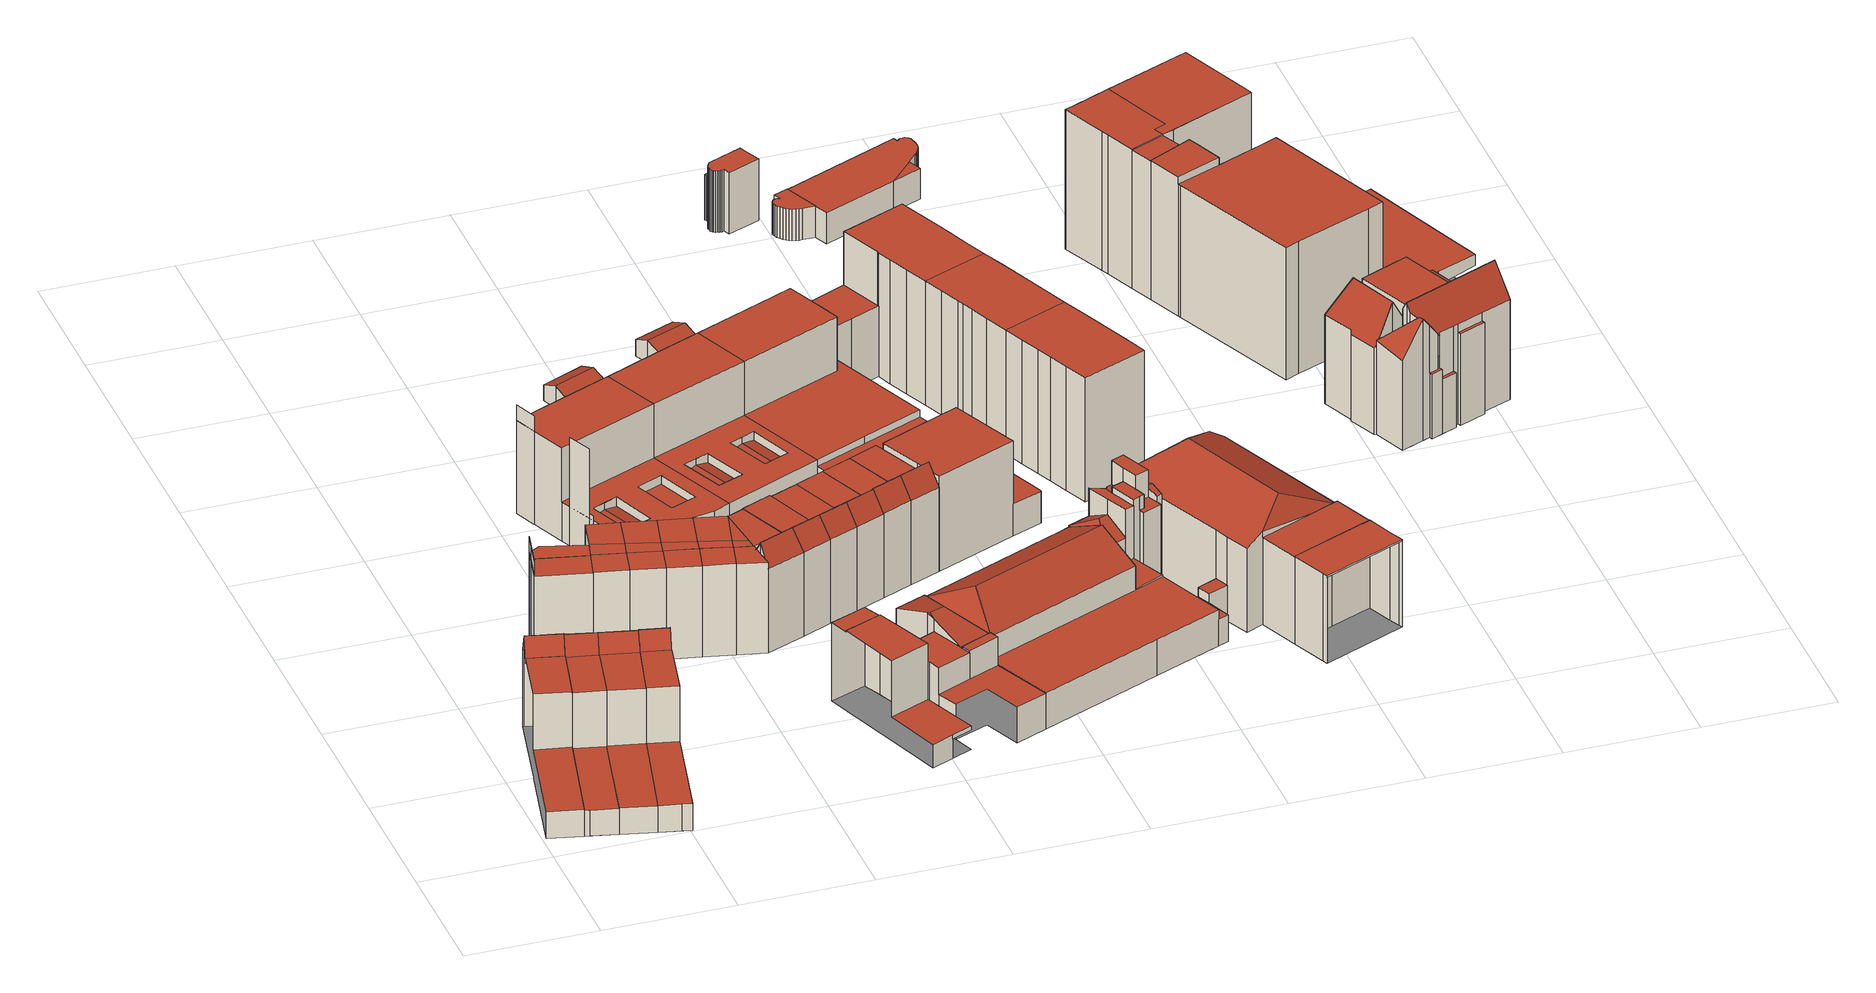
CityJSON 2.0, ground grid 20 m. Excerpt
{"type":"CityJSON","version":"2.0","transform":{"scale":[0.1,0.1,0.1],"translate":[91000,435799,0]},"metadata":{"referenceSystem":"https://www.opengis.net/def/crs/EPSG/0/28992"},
"CityObjects":{
"building1":{"type":"Building","attributes":{"TerrainHeight":0.54,"bron_tex":"UltraCAM-X 10cm juni 2008","voll_tex":"complete","bron_geo":"Lidar 15-30 punten - nov. 2008","status":"1"},"geometry":[{"type":"MultiSurface","lod":"2","boundaries":[[[0,1,2,3,4,5]],[[6,7,8,9,10]],[[7,11,12,8]],[[13,14,15,16]],[[17,18,19,20,21,22]],[[6,10,23,22]],[[10,9,17,23]],[[9,8,24,25]],[[8,12,26,24]],[[13,16,12,11]],[[16,15,27,28]],[[15,14,0,5]],[[5,4,29,30]],[[4,3,19,18]]],"semantics":{"surfaces":[{"type":"RoofSurface"},{"type":"GroundSurface"},{"type":"WallSurface"}],"values":[0,0,0,0,1,2,2,2,2,2,2,2,2,2]}}]},
"building2":{"type":"Building","attributes":{"TerrainHeight":0.7,"bron_tex":"UltraCAM-X 10cm juni 2008","voll_tex":"complete","bron_geo":"Lidar 15-30 punten - nov. 2008","status":"1"},"geometry":[{"type":"MultiSurface","lod":"2","boundaries":[[[30,29,31,32,33]],[[34,35,25,24]],[[24,26,36,34]],[[28,27,37,38]],[[39,40,18,17]],[[25,35,39,17]],[[28,38,36,26]],[[37,27,30,33]],[[32,31,41,40]],[[31,29,18,41]]],"semantics":{"surfaces":[{"type":"RoofSurface"},{"type":"GroundSurface"},{"type":"WallSurface"}],"values":[0,0,0,0,1,2,2,2,2,2]}}]},
"building3":{"type":"Building","attributes":{"TerrainHeight":0.67,"bron_tex":"UltraCAM-X 10cm juni 2008","voll_tex":"complete","bron_geo":"Lidar 15-30 punten - nov. 2008","status":"1"},"geometry":[{"type":"MultiSurface","lod":"2","boundaries":[[[42,43,44,45]],[[46,47,35,34]],[[34,36,48,46]],[[38,37,49,50]],[[51,52,40,39]],[[35,47,51,39]],[[38,50,48,36]],[[49,37,42,45]],[[43,42,33,32]],[[44,43,40,52]]],"semantics":{"surfaces":[{"type":"RoofSurface"},{"type":"GroundSurface"},{"type":"WallSurface"}],"values":[0,0,0,0,1,2,2,2,2,2]}}]},
"building4":{"type":"Building","attributes":{"TerrainHeight":0.63,"bron_tex":"UltraCAM-X 10cm juni 2008","voll_tex":"complete","bron_geo":"Lidar 15-30 punten - nov. 2008","status":"1"},"geometry":[{"type":"MultiSurface","lod":"2","boundaries":[[[45,44,53,54,55]],[[56,57,58,59,60]],[[58,61,62,59]],[[63,64,65,66]],[[67,68,52,51]],[[58,57,47,46]],[[57,56,69,51]],[[56,60,67,69]],[[60,59,70,71]],[[61,58,46,48]],[[59,62,72,70]],[[64,63,50,49]],[[63,66,62,61]],[[66,65,73,74]],[[65,64,45,55]],[[55,54,75,76]],[[54,53,77,68]],[[53,44,52,77]]],"semantics":{"surfaces":[{"type":"RoofSurface"},{"type":"GroundSurface"},{"type":"WallSurface"}],"values":[0,0,0,0,1,2,2,2,2,2,2,2,2,2,2,2,2,2]}}]},
"building5":{"type":"Building","attributes":{"TerrainHeight":0.83,"bron_tex":"UltraCAM-X 10cm juni 2008","voll_tex":"complete","bron_geo":"Lidar 15-30 punten - nov. 2008","status":"1"},"geometry":[{"type":"MultiSurface","lod":"2","boundaries":[[[78,79,80]],[[81,82,83,84,85]],[[86,87,88,89]],[[90,91,92,93,94]],[[78,80,95,93]],[[80,79,92,95]],[[82,81,93,95]],[[81,85,94,93]],[[85,84,90,94]],[[84,83,96,90]],[[87,86,95,92]],[[86,89,83,82]],[[88,87,92,91]]],"semantics":{"surfaces":[{"type":"RoofSurface"},{"type":"GroundSurface"},{"type":"WallSurface"}],"values":[0,0,0,1,2,2,2,2,2,2,2,2,2]}}]},
"building6":{"type":"Building","attributes":{"TerrainHeight":0.67,"bron_tex":"UltraCAM-X 10cm juni 2008","voll_tex":"complete","bron_geo":"Lidar 15-30 punten - nov. 2008","status":"1"},"geometry":[{"type":"MultiSurface","lod":"2","boundaries":[[[89,97,98,99]],[[99,98,100,101]],[[102,103,104,105]],[[90,106,107,108,91]],[[89,99,90,96]],[[99,101,106,90]],[[101,100,107,106]],[[103,102,89,88]],[[102,105,97,89]],[[104,103,91,108]]],"semantics":{"surfaces":[{"type":"RoofSurface"},{"type":"GroundSurface"},{"type":"WallSurface"}],"values":[0,0,0,1,2,2,2,2,2,2]}}]},
"building7":{"type":"Building","attributes":{"TerrainHeight":0.69,"bron_tex":"UltraCAM-X 10cm juni 2008","voll_tex":"complete","bron_geo":"Lidar 15-30 punten - nov. 2008","status":"1"},"geometry":[{"type":"MultiSurface","lod":"2","boundaries":[[[98,97,109,110]],[[100,98,110,111]],[[105,104,112,113]],[[107,114,115,108]],[[100,111,114,107]],[[105,113,109,97]],[[112,104,108,115]]],"semantics":{"surfaces":[{"type":"RoofSurface"},{"type":"GroundSurface"},{"type":"WallSurface"}],"values":[0,0,0,1,2,2,2]}}]},
"building8":{"type":"Building","attributes":{"TerrainHeight":0.71,"bron_tex":"UltraCAM-X 10cm juni 2008","voll_tex":"complete","bron_geo":"Lidar 15-30 punten - nov. 2008","status":"1"},"geometry":[{"type":"MultiSurface","lod":"2","boundaries":[[[110,109,116,117]],[[111,110,117,118]],[[113,112,119,120]],[[114,121,122,115]],[[111,118,121,114]],[[113,120,116,109]],[[119,112,115,122]]],"semantics":{"surfaces":[{"type":"RoofSurface"},{"type":"GroundSurface"},{"type":"WallSurface"}],"values":[0,0,0,1,2,2,2]}}]},
"building9":{"type":"Building","attributes":{"TerrainHeight":0.73,"bron_tex":"UltraCAM-X 10cm juni 2008","voll_tex":"complete","bron_geo":"Lidar 15-30 punten - nov. 2008","status":"1"},"geometry":[{"type":"MultiSurface","lod":"2","boundaries":[[[118,117,123,124]],[[117,116,125,123]],[[120,119,126,127]],[[121,128,129,122]],[[118,124,128,121]],[[124,123,130,131]],[[123,125,132,130]],[[120,127,125,116]],[[127,126,133,125]],[[126,119,122,129]]],"semantics":{"surfaces":[{"type":"RoofSurface"},{"type":"GroundSurface"},{"type":"WallSurface"}],"values":[0,0,0,1,2,2,2,2,2,2]}}]},
"building10":{"type":"Building","attributes":{"TerrainHeight":0.46,"bron_tex":"UltraCAM-X 10cm juni 2008","voll_tex":"complete","bron_geo":"Lidar 15-30 punten - nov. 2008","status":"1"},"geometry":[{"type":"MultiSurface","lod":"2","boundaries":[[[134,135,136,137]],[[138,139,140,141,142]],[[143,144,145,146]],[[147,148,144,143]],[[149,150,151,152,153,154,155,156,157,154,153,158,151,150,159,160,161,162,163,164]],[[165,166,167,168,169,170,171,172,173]],[[174,175,176,172]],[[177,178,179,180]],[[181,182,183,179]],[[138,142,173,172]],[[142,141,165,173]],[[140,139,160,159]],[[139,138,172,184]],[[149,164,168,167]],[[164,163,169,168]],[[163,162,170,169]],[[162,161,185,186]],[[161,160,184,171]],[[157,156,148,147]],[[187,155,145,144]],[[156,187,144,148]],[[155,154,146,145]],[[154,188,143,146]],[[188,157,147,143]],[[153,152,135,134]],[[152,151,136,135]],[[151,158,137,136]],[[158,153,134,137]]],"semantics":{"surfaces":[{"type":"RoofSurface"},{"type":"GroundSurface"},{"type":"WallSurface"}],"values":[0,0,0,0,0,1,2,2,2,2,2,2,2,2,2,2,2,2,2,2,2,2,2,2,2,2,2,2]}}]},
"building11":{"type":"Building","attributes":{"TerrainHeight":0.78,"bron_tex":"UltraCAM-X 10cm juni 2008","voll_tex":"complete","bron_geo":"Lidar 15-30 punten - nov. 2008","status":"1"},"geometry":[{"type":"MultiSurface","lod":"2","boundaries":[[[130,132,189,190]],[[131,130,190]],[[131,189,191,192]],[[125,133,193,194]],[[195,196,197,198]],[[199,195,198,200]],[[128,201,202,203,129]],[[131,192,201,128]],[[191,189,199,200]],[[125,194,189,132]],[[194,204,199]],[[205,193,196]],[[193,133,129,203]],[[197,196,203,202]],[[205,195,206]],[[195,204,206]]],"semantics":{"surfaces":[{"type":"RoofSurface"},{"type":"GroundSurface"},{"type":"WallSurface"}],"values":[0,0,0,0,0,0,1,2,2,2,2,2,2,2,2,2]}}]},
"building12":{"type":"Building","attributes":{"TerrainHeight":1.53,"bron_tex":"UltraCAM-X 10cm juni 2008","voll_tex":"complete","bron_geo":"Lidar 15-30 punten - nov. 2008","status":"1"},"geometry":[{"type":"MultiSurface","lod":"2","boundaries":[[[207,208,209,210]],[[211,212,213,214,215,216,217,218]],[[219,220,221,222,223,224]],[[225,226,227,228,229,230,231,232]],[[219,224,209,208]],[[224,223,232,233]],[[223,222,225,232]],[[222,221,234,225]],[[221,220,211,218]],[[218,217,235,234]],[[217,216,236,235]],[[216,215,226,236]],[[214,213,237,238]],[[213,212,229,228]],[[207,210,231,230]],[[210,209,233,231]]],"semantics":{"surfaces":[{"type":"RoofSurface"},{"type":"GroundSurface"},{"type":"WallSurface"}],"values":[0,0,0,1,2,2,2,2,2,2,2,2,2,2,2,2]}}]},
"building13":{"type":"Building","attributes":{"TerrainHeight":0.74,"bron_tex":"UltraCAM-X 10cm juni 2008","voll_tex":"complete","bron_geo":"Lidar 15-30 punten - nov. 2008","status":"1"},"geometry":[{"type":"MultiSurface","lod":"2","boundaries":[[[239,240,241,242,243]],[[244,198,245,246]],[[198,197,247,245]],[[248,249,250,202,201]],[[239,243,248,201]],[[243,242,251,252]],[[242,241,253,249]],[[241,240,244,246]],[[240,239,192,191]],[[246,245,254]],[[244,200,198]],[[247,197,202,250]]],"semantics":{"surfaces":[{"type":"RoofSurface"},{"type":"GroundSurface"},{"type":"WallSurface"}],"values":[0,0,0,1,2,2,2,2,2,2,2,2]}}]},
"building14":{"type":"Building","attributes":{"TerrainHeight":0.78,"bron_tex":"UltraCAM-X 10cm juni 2008","voll_tex":"complete","bron_geo":"Lidar 15-30 punten - nov. 2008","status":"1"},"geometry":[{"type":"MultiSurface","lod":"2","boundaries":[[[252,251,255,256,257]],[[254,245,258,259]],[[245,247,260,258]],[[261,262,250,249,248]],[[260,247,250,262]],[[252,257,261,248]],[[257,256,263,261]],[[256,255,254,259]],[[255,251,249,253]]],"semantics":{"surfaces":[{"type":"RoofSurface"},{"type":"GroundSurface"},{"type":"WallSurface"}],"values":[0,0,0,1,2,2,2,2,2]}}]},
"building15":{"type":"Building","attributes":{"TerrainHeight":0.23,"bron_tex":"UltraCAM-X 10cm juni 2008","voll_tex":"complete","bron_geo":"Lidar 15-30 punten - nov. 2008","status":"1"},"geometry":[{"type":"MultiSurface","lod":"2","boundaries":[[[264,265,266,267]],[[265,268,269,266]],[[270,271,272,273]],[[264,267,272,271]],[[267,266,274,272]],[[265,264,271,275]],[[266,269,273,274]],[[269,268,270,273]],[[268,265,275,270]]],"semantics":{"surfaces":[{"type":"RoofSurface"},{"type":"GroundSurface"},{"type":"WallSurface"}],"values":[0,0,1,2,2,2,2,2,2]}}]},
"building16":{"type":"Building","attributes":{"TerrainHeight":0.76,"bron_tex":"UltraCAM-X 10cm juni 2008","voll_tex":"complete","bron_geo":"Lidar 15-30 punten - nov. 2008","status":"1"},"geometry":[{"type":"MultiSurface","lod":"2","boundaries":[[[257,256,276,277,278]],[[258,260,279,280]],[[259,258,280,281]],[[282,283,284,262,261]],[[257,278,282,261]],[[278,277,283,282]],[[277,276,285,283]],[[276,256,259,281]],[[256,257,261,263]],[[279,260,262,284]]],"semantics":{"surfaces":[{"type":"RoofSurface"},{"type":"GroundSurface"},{"type":"WallSurface"}],"values":[0,0,0,1,2,2,2,2,2,2]}}]},
"building17":{"type":"Building","attributes":{"TerrainHeight":0.46,"bron_tex":"UltraCAM-X 10cm juni 2008","voll_tex":"complete","bron_geo":"Lidar 15-30 punten - nov. 2008","status":"1"},"geometry":[{"type":"MultiSurface","lod":"2","boundaries":[[[141,140,286,287,288]],[[289,290,291,292,293,294,295,296,297,298,295,294,291,290,159,150,149]],[[299,300,301,302]],[[302,301,303,304]],[[305,306,307,308]],[[308,307,309,310]],[[311,312,167,166,165,313]],[[141,288,313,165]],[[288,287,311,313]],[[286,140,159,290]],[[289,149,167,312]],[[297,296,306,305]],[[296,314,307,306]],[[314,295,309,307]],[[295,298,310,309]],[[315,297,305,308]],[[298,315,308,310]],[[294,293,300,299]],[[316,292,303,301]],[[293,316,301,300]],[[292,291,304,303]],[[291,317,302,304]],[[317,294,299,302]]],"semantics":{"surfaces":[{"type":"RoofSurface"},{"type":"GroundSurface"},{"type":"WallSurface"}],"values":[0,0,0,0,0,0,1,2,2,2,2,2,2,2,2,2,2,2,2,2,2,2,2]}}]},
"building18":{"type":"Building","attributes":{"TerrainHeight":0.69,"bron_tex":"UltraCAM-X 10cm juni 2008","voll_tex":"complete","bron_geo":"Lidar 15-30 punten - nov. 2008","status":"1"},"geometry":[{"type":"MultiSurface","lod":"2","boundaries":[[[278,276,318,319]],[[320,321,322,323]],[[320,323,324,325]],[[326,327,284,283,282]],[[322,328,323]],[[322,321,284,327]],[[321,320,280,279]],[[320,325,281,280]],[[278,319,326,282]],[[319,318,329,326]],[[318,276,325,324]],[[276,278,282,285]]],"semantics":{"surfaces":[{"type":"RoofSurface"},{"type":"GroundSurface"},{"type":"WallSurface"}],"values":[0,0,0,1,2,2,2,2,2,2,2,2]}}]},
"building19":{"type":"Building","attributes":{"TerrainHeight":0.71,"bron_tex":"UltraCAM-X 10cm juni 2008","voll_tex":"complete","bron_geo":"Lidar 15-30 punten - nov. 2008","status":"1"},"geometry":[{"type":"MultiSurface","lod":"2","boundaries":[[[319,318,330,331,332,333,334]],[[323,328,335,336]],[[324,323,336,337]],[[338,339,340,341,327,326]],[[319,334,338,326]],[[334,333,342,343]],[[333,332,344,339]],[[332,331,340,344]],[[331,330,345,340]],[[330,318,324,337]],[[318,319,326,329]],[[336,335,341,346]],[[335,328,327,341]],[[337,336,346,345]]],"semantics":{"surfaces":[{"type":"RoofSurface"},{"type":"GroundSurface"},{"type":"WallSurface"}],"values":[0,0,0,1,2,2,2,2,2,2,2,2,2,2]}}]},
"building20":{"type":"Building","attributes":{"TerrainHeight":0.16,"bron_tex":"UltraCAM-X 10cm juni 2008","voll_tex":"complete","bron_geo":"Lidar 15-30 punten - nov. 2008","status":"1"},"geometry":[{"type":"MultiSurface","lod":"2","boundaries":[[[347,348,349,350]],[[351,347,350,352]],[[353,354,355,356]],[[350,349,356,357]],[[349,348,353,356]],[[348,347,358,353]],[[351,352,355,354]],[[352,350,357,355]],[[347,351,354,358]]],"semantics":{"surfaces":[{"type":"RoofSurface"},{"type":"GroundSurface"},{"type":"WallSurface"}],"values":[0,0,1,2,2,2,2,2,2]}}]},
"building21":{"type":"Building","attributes":{"TerrainHeight":0.47,"bron_tex":"UltraCAM-X 10cm juni 2008","voll_tex":"complete","bron_geo":"Lidar 15-30 punten - nov. 2008","status":"1"},"geometry":[{"type":"MultiSurface","lod":"2","boundaries":[[[287,286,359,360,361,362]],[[363,364,365,366,290,289,367]],[[368,369,370,312,311,371,372,373]],[[287,362,371,311]],[[362,361,372,371]],[[361,360,374,375]],[[360,359,366,365]],[[359,286,290,366]],[[364,363,369,368]],[[363,367,376,377]],[[367,289,378,376]]],"semantics":{"surfaces":[{"type":"RoofSurface"},{"type":"GroundSurface"},{"type":"WallSurface"}],"values":[0,0,1,2,2,2,2,2,2,2,2]}}]},
"building22":{"type":"Building","attributes":{"TerrainHeight":0.53,"bron_tex":"UltraCAM-X 10cm juni 2008","voll_tex":"complete","bron_geo":"Lidar 15-30 punten - nov. 2008","status":"1"},"geometry":[{"type":"MultiSurface","lod":"2","boundaries":[[[379,380,381,382,383,384]],[[385,386,387,388,389]],[[378,343,342,390,391,392,377,376]],[[370,369,393,394,395,341,340,339,338,312]],[[389,388,393,396]],[[388,387,394,393]],[[387,386,395,394]],[[377,392,396,369]],[[392,391,385,389]],[[390,342,339,344]],[[343,378,312,338]],[[379,384,391,390]],[[384,383,386,385]],[[383,382,341,395]],[[382,381,345,341]],[[381,380,340,345]],[[380,379,344,340]]],"semantics":{"surfaces":[{"type":"RoofSurface"},{"type":"GroundSurface"},{"type":"WallSurface"}],"values":[0,0,0,1,2,2,2,2,2,2,2,2,2,2,2,2,2]}}]},
"building23":{"type":"Building","attributes":{"TerrainHeight":1.67,"bron_tex":"UltraCAM-X 10cm juni 2008","voll_tex":"complete","bron_geo":"Lidar 15-30 punten - nov. 2008","status":"1"},"geometry":[{"type":"MultiSurface","lod":"2","boundaries":[[[397,398,399,400,401]],[[402,403,404,405]],[[406,407,408,409,410]],[[411,412,413,414,415,416,417,418]],[[419,420,421,422,423,424,425]],[[426,427,428,429,430,431]],[[432,433,434,435]],[[436,437,438]],[[437,439,440,441,438]],[[442,440,439]],[[443,444,445,446,447,448,442,439,437,436]],[[449,450,451,452,453,454,455]],[[456,457,458,459,460,461]],[[462,463,464,465,466]],[[467,468,469,470,471]],[[472,467,471,473]],[[474,475,476,477,478]],[[479,480,481,482,483,484]],[[485,486,487,488,489]],[[490,491,492]],[[489,488,493]],[[487,494,495,493,488]],[[491,496,497,498,492]],[[486,494,487]],[[499,500,501,502]],[[503,504,505,506]],[[507,508,502,501]],[[490,492,498,509,510]],[[500,507,501]],[[511,512,513,514,515,516,517,518,519,520,513,512,521,522,523,524,525,526,527,528,529,226,225,530,531,532,533,534,535,536,537,538]],[[471,470,445,539]],[[470,469,514,513]],[[469,468,453,452]],[[472,473,434,433]],[[473,471,539,444]],[[474,478,534,533]],[[478,477,463,462]],[[476,475,401,400]],[[540,474,499,502]],[[475,540,502,508]],[[452,451,515,514]],[[451,450,516,515]],[[450,449,517,516]],[[479,484,530,225]],[[483,482,419,425]],[[482,481,235,236]],[[481,480,234,235]],[[480,479,225,234]],[[457,456,536,541]],[[456,461,433,432]],[[461,542,467,472]],[[542,460,468,467]],[[460,459,454,453]],[[459,458,431,430]],[[458,457,465,464]],[[432,435,537,536]],[[462,466,535,534]],[[466,465,541,535]],[[485,489,543,532]],[[486,485,532,531]],[[489,493,491,490]],[[544,494,484]],[[498,497,507,545]],[[497,496,398,397]],[[496,491,411,418]],[[494,486,531,530]],[[500,499,533,546]],[[503,506,493,495]],[[506,505,412,411]],[[505,504,425,424]],[[504,503,495,483]],[[508,507,397,401]],[[490,510,547,543]],[[510,509,546,547]],[[548,498,545]],[[548,500,509]],[[436,438,511,538]],[[438,441,512,511]],[[441,440,521,512]],[[549,442,550]],[[443,436,538,537]],[[442,448,523,522]],[[448,447,524,523]],[[447,446,402,405]],[[446,445,513,520]],[[444,443,435,434]],[[400,399,551,518]],[[399,398,418,417]],[[403,402,520,552]],[[405,404,525,524]],[[404,403,406,410]],[[407,406,552,519]],[[410,409,526,525]],[[409,408,553,526]],[[417,416,519,551]],[[416,415,408,407]],[[415,414,527,553]],[[414,413,554,527]],[[413,412,424,423]],[[423,422,528,554]],[[420,419,236,226]],[[426,431,464,463]],[[430,429,455,454]],[[429,428,449,455]],[[428,427,518,517]],[[427,426,477,476]]],"semantics":{"surfaces":[{"type":"RoofSurface"},{"type":"GroundSurface"},{"type":"WallSurface"}],"values":[0,0,0,0,0,0,0,0,0,0,0,0,0,0,0,0,0,0,0,0,0,0,0,0,0,0,0,0,0,1,2,2,2,2,2,2,2,2,2,2,2,2,2,2,2,2,2,2,2,2,2,2,2,2,2,2,2,2,2,2,2,2,2,2,2,2,2,2,2,2,2,2,2,2,2,2,2,2,2,2,2,2,2,2,2,2,2,2,2,2,2,2,2,2,2,2,2,2,2,2,2,2,2,2,2,2]}}]},
"building24":{"type":"Building","attributes":{"TerrainHeight":0.46,"bron_tex":"UltraCAM-X 10cm juni 2008","voll_tex":"complete","bron_geo":"Lidar 15-30 punten - nov. 2008","status":"1"},"geometry":[{"type":"MultiSurface","lod":"2","boundaries":[[[375,374,555,556,557,558,559,560]],[[561,562,563,564,565,368,373,372]],[[375,560,561,372]],[[560,559,562,561]],[[557,556,565,564]],[[556,555,368,565]],[[555,374,365,364]]],"semantics":{"surfaces":[{"type":"RoofSurface"},{"type":"GroundSurface"},{"type":"WallSurface"}],"values":[0,1,2,2,2,2,2]}}]},
"building25":{"type":"Building","attributes":{"TerrainHeight":0.5,"bron_tex":"UltraCAM-X 10cm juni 2008","voll_tex":"complete","bron_geo":"Lidar 15-30 punten - nov. 2008","status":"1"},"geometry":[{"type":"MultiSurface","lod":"2","boundaries":[[[566,567,568,569,570,571,572,573,574,575,576]],[[562,577,578,579,580,581,582,583,584,564,563]],[[566,576,577,562]],[[576,575,578,577]],[[575,574,579,578]],[[574,573,580,579]],[[573,572,581,580]],[[571,570,583,582]],[[570,569,584,583]],[[569,568,564,584]],[[568,567,558,557]],[[567,566,559,558]]],"semantics":{"surfaces":[{"type":"RoofSurface"},{"type":"GroundSurface"},{"type":"WallSurface"}],"values":[0,1,2,2,2,2,2,2,2,2,2,2]}}]},
"building26":{"type":"Building","attributes":{"TerrainHeight":-0.56,"bron_tex":"UltraCAM-X 10cm juni 2008","voll_tex":"complete","bron_geo":"Lidar 15-30 punten - nov. 2008","status":"1"},"geometry":[{"type":"MultiSurface","lod":"2","boundaries":[[[585,586,587,588,589,590,591,592,593,594,595,596,597,598,599,600,601,602,603,604,605,606,607,608,609]],[[610,611,612,613,614,615]],[[616,617,618,619,620,621,622,623,624,625,626,627,628,629,630,631,632,633,634,635,636,637,638,639,640,641,642,643,644]],[[585,609,637,636]],[[609,608,638,637]],[[608,607,639,638]],[[607,606,640,639]],[[606,605,641,640]],[[605,604,642,641]],[[604,603,643,642]],[[603,602,614,613]],[[602,601,620,619]],[[601,600,621,620]],[[600,599,622,621]],[[599,598,623,622]],[[598,597,624,623]],[[597,596,625,624]],[[596,595,626,625]],[[595,594,627,626]],[[594,593,628,627]],[[593,592,629,628]],[[592,591,630,629]],[[591,590,631,630]],[[590,589,632,631]],[[589,588,633,632]],[[588,587,634,633]],[[587,586,635,634]],[[586,585,636,635]],[[610,615,618,617]],[[615,614,619,618]],[[613,612,644,643]],[[612,611,616,644]],[[611,610,617,616]]],"semantics":{"surfaces":[{"type":"RoofSurface"},{"type":"GroundSurface"},{"type":"WallSurface"}],"values":[0,0,1,2,2,2,2,2,2,2,2,2,2,2,2,2,2,2,2,2,2,2,2,2,2,2,2,2,2,2,2,2,2]}}]},
"building27":{"type":"Building","attributes":{"TerrainHeight":0.44,"bron_tex":"UltraCAM-X 10cm juni 2008","voll_tex":"complete","bron_geo":"Lidar 15-30 punten - nov. 2008","status":"1"},"geometry":[{"type":"MultiSurface","lod":"2","boundaries":[[[572,571,645,646,647,648,649,650,651,652,653]],[[582,581,654,655,656,657,658,659,660,661,662]],[[572,653,654,581]],[[653,652,655,654]],[[652,651,656,655]],[[650,649,658,657]],[[649,648,659,658]],[[648,647,660,659]],[[647,646,661,660]],[[646,645,662,661]],[[645,571,582,662]]],"semantics":{"surfaces":[{"type":"RoofSurface"},{"type":"GroundSurface"},{"type":"WallSurface"}],"values":[0,1,2,2,2,2,2,2,2,2,2]}}]},
"building28":{"type":"Building","attributes":{"TerrainHeight":0.51,"bron_tex":"UltraCAM-X 10cm juni 2008","voll_tex":"complete","bron_geo":"Lidar 15-30 punten - nov. 2008","status":"1"},"geometry":[{"type":"MultiSurface","lod":"2","boundaries":[[[651,650,663,664,665,666,667,668,669,670,671]],[[657,656,672,673,674,675,676,677,678,679,680]],[[651,671,672,656]],[[671,670,673,672]],[[670,669,674,673]],[[669,668,675,674]],[[668,667,676,675]],[[667,666,677,676]],[[666,665,678,677]],[[665,664,679,678]],[[664,663,680,679]],[[663,650,657,680]]],"semantics":{"surfaces":[{"type":"RoofSurface"},{"type":"GroundSurface"},{"type":"WallSurface"}],"values":[0,1,2,2,2,2,2,2,2,2,2,2]}}]},
"building29":{"type":"Building","attributes":{"TerrainHeight":2.17,"bron_tex":"UltraCAM-X 10cm juni 2008","voll_tex":"complete","bron_geo":"Lidar 15-30 punten - nov. 2008","status":"1"},"geometry":[{"type":"MultiSurface","lod":"2","boundaries":[[[550,681,682,683]],[[522,521,684,685]],[[686,682,684,687]],[[549,683,440]],[[683,682,684,521]],[[681,550,522,685]]],"semantics":{"surfaces":[{"type":"RoofSurface"},{"type":"GroundSurface"},{"type":"WallSurface"}],"values":[0,1,2,2,2,2]}}]},
"building30":{"type":"Building","attributes":{"TerrainHeight":2.11,"bron_tex":"UltraCAM-X 10cm juni 2008","voll_tex":"complete","bron_geo":"Lidar 15-30 punten - nov. 2008","status":"1"},"geometry":[{"type":"MultiSurface","lod":"2","boundaries":[[[688,689,690,691,692,693,694,695]],[[684,696,697,698,685]],[[688,695,687,685]],[[695,694,682,686]],[[694,693,696,684]],[[693,692,699,696]],[[692,691,697,699]],[[691,690,700,701]],[[690,689,702,698]],[[689,688,685,702]]],"semantics":{"surfaces":[{"type":"RoofSurface"},{"type":"GroundSurface"},{"type":"WallSurface"}],"values":[0,1,2,2,2,2,2,2,2,2]}}]},
"building31":{"type":"Building","attributes":{"TerrainHeight":0.18,"bron_tex":"UltraCAM-X 10cm juni 2008","voll_tex":"complete","bron_geo":"Lidar 15-30 punten - nov. 2008","status":"1"},"geometry":[{"type":"MultiSurface","lod":"2","boundaries":[[[703,704,705,706,707,708,709,710,711,712,713,714,715,716,717,718,719,720,721,722,723,724,725,726,727,728,729,730,731,732,733,734,735,736]],[[707,737,708]],[[738,739,740,741,742,743,744,745,746,747,748,749,750,751,752,753,754,755,756,757,758,759,760,761,762,763,764,765,766,767,768]],[[769,770,771,772,773,774,775,776,777,778,779,780,781,782,783,784,785,786,787,788,789,790,791,792,793,794,795,796,797,798,799,800,801,802,803,804,805,806,807,808,809,810,811,812,813,814,815,816,817,818,819,820,821,822,823,824,825,826,827,828,829,830]],[[704,703,770,831]],[[703,736,771,770]],[[736,735,772,771]],[[735,734,773,772]],[[734,733,774,773]],[[733,732,775,774]],[[732,731,776,775]],[[731,730,777,776]],[[730,729,778,777]],[[729,728,779,778]],[[728,727,780,779]],[[727,726,781,780]],[[726,725,782,781]],[[725,724,783,782]],[[724,723,784,783]],[[723,722,785,784]],[[722,721,786,785]],[[721,720,787,786]],[[720,719,788,787]],[[719,718,789,788]],[[718,717,790,789]],[[717,716,791,790]],[[716,715,792,791]],[[715,714,793,792]],[[714,713,794,793]],[[713,712,795,794]],[[712,711,796,795]],[[711,710,797,796]],[[710,709,798,797]],[[709,708,799,798]],[[707,706,801,832]],[[706,705,802,801]],[[708,737,800,799]],[[737,707,832,800]],[[738,768,817,816]],[[768,767,818,817]],[[767,766,819,818]],[[766,765,820,819]],[[765,764,821,820]],[[764,763,822,821]],[[763,762,823,822]],[[762,761,824,823]],[[761,760,825,824]],[[760,759,826,825]],[[759,758,827,826]],[[758,757,828,827]],[[757,756,829,828]],[[756,755,830,829]],[[755,754,769,830]],[[754,753,831,769]],[[753,752,705,704]],[[752,751,803,802]],[[751,750,804,803]],[[750,749,805,804]],[[749,748,806,805]],[[748,747,807,806]],[[747,746,808,807]],[[746,745,809,808]],[[745,744,810,809]],[[744,743,811,810]],[[743,742,812,811]],[[742,741,813,812]],[[741,740,814,813]],[[740,739,815,814]],[[739,738,816,815]]],"semantics":{"surfaces":[{"type":"RoofSurface"},{"type":"GroundSurface"},{"type":"WallSurface"}],"values":[0,0,0,1,2,2,2,2,2,2,2,2,2,2,2,2,2,2,2,2,2,2,2,2,2,2,2,2,2,2,2,2,2,2,2,2,2,2,2,2,2,2,2,2,2,2,2,2,2,2,2,2,2,2,2,2,2,2,2,2,2,2,2,2,2,2,2,2,2]}}]},
"building32":{"type":"Building","attributes":{"TerrainHeight":0.51,"bron_tex":"UltraCAM-X 10cm juni 2008","voll_tex":"complete","bron_geo":"Lidar 15-30 punten - nov. 2008","status":"1"},"geometry":[{"type":"MultiSurface","lod":"2","boundaries":[[[833,834,835,836]],[[837,838,839,840,841,842,843,844,845,846,847]],[[848,849,850,851,852]],[[853,854,855,856,857,858,859,860,861,862,863,864,865]],[[836,835,854,866]],[[834,833,867,868]],[[837,847,861,860]],[[847,846,862,861]],[[846,845,863,862]],[[841,840,833,836]],[[840,839,858,867]],[[839,838,859,858]],[[838,837,860,859]],[[848,852,835,834]],[[852,851,869,870]],[[851,871,872,873]],[[871,850,874,872]],[[850,849,875,876]],[[849,848,868,857]]],"semantics":{"surfaces":[{"type":"RoofSurface"},{"type":"GroundSurface"},{"type":"WallSurface"}],"values":[0,0,0,1,2,2,2,2,2,2,2,2,2,2,2,2,2,2,2]}}]},
"building33":{"type":"Building","attributes":{"TerrainHeight":0.54,"bron_tex":"UltraCAM-X 10cm juni 2008","voll_tex":"complete","bron_geo":"Lidar 15-30 punten - nov. 2008","status":"1"},"geometry":[{"type":"MultiSurface","lod":"2","boundaries":[[[845,844,843,842,841,877,878,879,880]],[[881,873,872,882,883]],[[884,870,869,881]],[[872,874,885,886,882]],[[887,888,889,856,855,854,853,865,864,863,890,891]],[[873,892,869]],[[870,884,866,854]],[[886,885,889,888]],[[845,880,890,863]],[[880,879,891,890]],[[877,893,881,883]],[[893,841,884,881]]],"semantics":{"surfaces":[{"type":"RoofSurface"},{"type":"GroundSurface"},{"type":"WallSurface"}],"values":[0,0,0,0,1,2,2,2,2,2,2,2]}}]},
"building34":{"type":"Building","attributes":{"TerrainHeight":2.74,"bron_tex":"UltraCAM-X 10cm juni 2008","voll_tex":"complete","bron_geo":"Lidar 15-30 punten - nov. 2008","status":"1"},"geometry":[{"type":"MultiSurface","lod":"2","boundaries":[[[894,895,896,897,898,899,900,901]],[[902,903,904,905,906]],[[907,908,903,902]],[[909,910,911,912]],[[895,913,914,915,916,917,918,919,896]],[[920,921,922,923]],[[924,925,926,927]],[[928,929,930]],[[907,902,906]],[[929,931,932,930]],[[928,933,934,935,936,931,929]],[[937,938,939,940]],[[941,942,943,944,945]],[[946,947,948,949,950,951,952,953,954,955,956,957,958,959,960,961]],[[962,901,963,964]],[[894,962,965,966]],[[901,900,932,963]],[[899,898,937,940]],[[898,897,967,968]],[[897,896,969,967]],[[895,894,966,970]],[[914,904,920,971]],[[904,903,972,961]],[[903,908,946,972]],[[908,907,947,946]],[[912,911,955,954]],[[911,910,956,955]],[[910,909,957,956]],[[896,919,953,969]],[[919,918,954,953]],[[918,917,909,912]],[[917,916,958,957]],[[916,915,924,927]],[[915,914,905]],[[973,913,974]],[[913,895,970,974]],[[923,922,925,924]],[[922,921,960,975]],[[921,920,961,960]],[[927,926,959,958]],[[926,925,975,959]],[[928,930,976,951]],[[907,977,936]],[[964,931,978,965]],[[931,977,978]],[[936,935,948,947]],[[935,934,949,948]],[[934,933,950,949]],[[933,928,951,950]],[[939,938,952,979]],[[938,937,968,952]],[[941,945,980,976]],[[945,944,979,980]],[[944,943,940,939]],[[943,942,900,899]],[[942,941,930,932]]],"semantics":{"surfaces":[{"type":"RoofSurface"},{"type":"GroundSurface"},{"type":"WallSurface"}],"values":[0,0,0,0,0,0,0,0,0,0,0,0,0,1,2,2,2,2,2,2,2,2,2,2,2,2,2,2,2,2,2,2,2,2,2,2,2,2,2,2,2,2,2,2,2,2,2,2,2,2,2,2,2,2,2,2]}}]},
"building35":{"type":"Building","attributes":{"TerrainHeight":2.88,"bron_tex":"UltraCAM-X 10cm juni 2008","voll_tex":"complete","bron_geo":"Lidar 15-30 punten - nov. 2008","status":"1"},"geometry":[{"type":"MultiSurface","lod":"2","boundaries":[[[875,981,982,983,984,985,986,987,876]],[[988,989,990,991,992,993,994,995]],[[889,888,996,997,998,999,1000,1001,1002,1003,1004,857,856]],[[876,987,885,874]],[[987,986,1005,889]],[[986,985,989,988]],[[985,984,1001,1006]],[[984,983,1002,1001]],[[983,982,1003,1002]],[[982,981,1004,1003]],[[981,875,857,1004]],[[988,995,888,1005]],[[994,993,1007,1008]],[[993,992,1009,1010]],[[992,991,1011,1012]],[[991,990,1013,1014]],[[990,989,1006,1000]]],"semantics":{"surfaces":[{"type":"RoofSurface"},{"type":"GroundSurface"},{"type":"WallSurface"}],"values":[0,0,1,2,2,2,2,2,2,2,2,2,2,2,2,2,2]}}]}
},
"vertices":[
[41,204,43],[41,202,43],[40,199,43],[6,48,43],[57,36,44],[93,192,44],[69,330,125],[65,312,159],[118,300,159],[122,317,125],[70,329,125],[61,294,126],[114,282,126],[61,294,134],[41,204,134],[93,192,134],[114,282,134],[122,317,0],[57,36,0],[6,48,0],[40,199,0],[41,202,0],[69,330,0],[70,329,0],[118,300,158],[122,317,124],[114,282,125],[93,192,132],[114,282,132],[57,36,42],[93,192,42],
[65,34,42],[104,25,42],[140,181,42],[164,289,158],[168,307,124],[160,271,124],[140,181,133],[160,271,133],[168,307,0],[104,25,0],[65,34,0],
[140,181,43],[104,25,43],[156,13,43],[193,169,43],[219,276,158],[223,294,124],[215,259,124],[193,169,133],[215,259,133],[223,294,0],[156,13,0],
[189,5,44],[203,2,44],[238,158,44],[235,292,125],[223,294,125],[219,276,159],[262,267,159],[266,285,125],[215,259,125],[258,249,124],[215,259,134],[193,169,134],[238,158,134],[258,249,134],[266,285,0],[203,2,0],[235,292,0],[262,267,156],[266,285,122],[258,249,122],[238,158,132],[258,249,132],[203,2,41],[238,158,41],[189,5,0],
[147,530,173],[133,468,173],[143,511,173],[147,530,147],[143,511,147],[224,493,147],[231,521,147],[165,540,147],[143,511,148],[133,468,148],[213,450,148],[224,493,148],[231,521,0],[213,450,0],[133,468,0],[147,530,0],[165,540,0],[143,511,0],[224,493,0],
[272,482,148],[278,507,148],[231,521,148],[290,560,148],[242,570,148],[224,493,149],[213,450,149],[262,439,149],[272,482,149],[242,570,0],[290,560,0],[262,439,0],
[321,471,148],[326,494,148],[339,549,148],[311,428,149],[321,471,149],[339,549,0],[311,428,0],
[370,460,148],[374,480,148],[388,539,148],[360,417,149],[370,460,149],[388,539,0],[360,417,0],
[420,467,148],[435,528,148],[416,449,148],[406,407,149],[416,449,149],[435,528,0],[406,407,0],[420,467,147],[435,528,147],[416,449,147],[406,407,148],
[385,763,50],[412,697,50],[452,713,50],[425,780,50],[238,848,152],[274,761,152],[430,826,152],[393,913,152],[315,880,152],[329,740,53],[356,673,53],[376,681,49],[349,748,49],[309,731,49],[336,665,49],[490,682,64],[458,759,64],[452,713,64],[412,697,64],[385,763,64],[349,748,64],[376,681,64],[336,665,64],[309,731,64],[425,780,64],[430,826,64],[274,761,64],[303,692,64],[323,643,64],[409,660,64],[465,671,64],[393,913,0],[458,759,0],[490,682,0],[465,671,0],[409,660,0],[323,643,0],[303,692,0],[238,848,0],[315,880,0],[238,848,177],[252,813,177],[252,813,0],[280,745,177],[296,709,177],[296,709,0],[280,745,0],[296,709,72],[299,701,72],[299,701,0],[274,761,0],[303,692,38],[323,643,38],[356,673,64],[329,740,64],
[444,443,147],[442,460,147],[492,463,147],[461,539,147],[449,397,148],[444,443,148],[446,420,167],[449,397,137],[509,422,137],[500,443,167],[444,443,136],[492,463,136],[461,539,0],[509,422,0],[449,397,0],[445,434,148],[448,406,148],[446,420,148],
[492,253,128],[503,224,128],[560,247,128],[547,275,128],[537,130,39],[568,45,38],[601,60,38],[633,73,38],[621,104,38],[607,135,39],[600,153,39],[598,156,39],[503,224,130],[537,130,130],[598,156,130],[579,202,130],[573,216,130],[560,247,130],[579,202,0],[621,104,0],[633,73,0],[601,60,0],[568,45,0],[492,253,0],[547,275,0],[573,216,0],[560,247,0],[598,156,0],[600,153,0],[607,135,0],[601,60,32],[633,73,32],
[461,539,148],[492,463,148],[537,482,148],[511,549,148],[507,559,148],[492,463,137],[545,461,167],[537,482,137],[554,441,137],[507,559,0],[511,549,0],[554,441,0],[511,549,145],[507,559,145],[537,482,0],[537,482,136],
[537,482,145],[583,501,145],[552,578,145],[591,480,167],[583,501,136],[599,460,137],[552,578,0],[599,460,0],[583,501,0],
[367,1109,26],[377,1086,36],[441,1113,36],[432,1137,26],[386,1063,26],[451,1090,26],[386,1063,0],[367,1109,0],[432,1137,0],[451,1090,0],[441,1113,0],[377,1086,0],
[628,520,145],[601,587,145],[597,598,145],[645,479,137],[637,499,167],[628,520,136],[597,598,0],[601,587,0],[645,479,0],[628,520,0],
[583,889,152],[546,978,152],[470,946,152],[641,748,64],[583,889,64],[582,845,64],[609,778,64],[570,762,64],[542,828,64],[532,746,64],[492,730,64],[464,796,64],[504,813,64],[542,828,50],[570,762,50],[589,770,54],[562,836,54],[609,778,50],[582,845,50],[464,796,49],[492,730,49],[512,738,54],[484,805,54],[532,746,49],[504,813,49],[546,978,0],[641,748,0],[470,946,0],[512,738,64],[484,805,64],[589,770,64],[562,836,64],
[675,539,145],[643,617,145],[637,499,168],[645,479,138],[691,498,138],[683,519,168],[675,539,137],[628,520,137],[643,617,0],[691,498,0],[691,498,137],[675,539,0],
[722,559,145],[694,623,145],[694,624,145],[693,627,145],[688,637,145],[739,518,137],[731,539,168],[722,559,137],[688,637,0],[693,627,0],[694,623,0],[739,518,0],[693,627,53],[688,637,53],[694,624,0],[722,559,0],[731,539,0],
[534,1153,37],[544,1129,27],[607,1156,27],[597,1179,37],[524,1176,27],[587,1202,27],[544,1129,0],[524,1176,0],[587,1202,0],[607,1156,0],[597,1179,0],[534,1153,0],
[741,955,152],[731,979,152],[704,1045,152],[626,1012,152],[816,823,64],[748,986,64],[731,979,64],[741,955,64],[722,783,64],[748,986,0],[816,823,0],[722,783,0],[626,1012,0],[704,1045,0],[731,979,0],[731,979,115],[704,1045,115],[722,783,53],[816,823,53],[641,748,53],
[694,624,155],[694,623,155],[722,559,155],[739,518,155],[865,571,155],[819,678,155],[819,678,52],[865,571,52],[912,590,52],[912,592,52],[868,699,52],[694,624,53],[819,678,53],[868,699,53],[912,592,0],[912,590,0],[865,571,0],[868,699,0],
[925,353,61],[949,298,61],[996,319,61],[972,373,61],[959,368,61],[1064,291,58],[1033,278,58],[1042,257,58],[1073,270,58],[1033,278,43],[1016,271,43],[1041,213,43],[1057,220,43],[1042,257,43],[702,193,59],[708,179,59],[747,89,59],[936,169,59],[1041,213,59],[1016,271,59],[996,319,59],[949,298,59],[607,135,58],[621,104,58],[674,126,58],[698,69,58],[747,89,58],[708,179,58],[660,158,58],[955,415,156],[972,373,156],[983,378,156],[990,381,156],[984,398,156],[974,422,156],[985,454,121],[995,430,121],[1006,434,121],[1001,446,121],[1008,471,146],[1083,464,179],[1133,522,145],[1155,291,179],[1243,300,137],[1152,514,137],[1116,245,152],[1001,446,138],[1006,434,138],[1020,394,137],[1064,291,137],[1073,270,137],[1089,233,137],[983,378,134],[986,370,134],[1015,382,134],[1012,390,134],[1005,406,134],[984,398,134],[990,381,134],[985,454,178],[965,446,178],[974,422,178],[984,398,178],[1005,406,178],[995,430,178],[950,428,139],[955,415,139],[974,422,139],[965,446,139],[957,442,139],[1003,410,150],[1005,406,149],[1012,390,143],[1020,394,143],[1013,414,150],[995,430,143],[1006,434,143],[929,437,146],[959,368,146],[972,373,146],[955,415,146],[950,428,146],[579,202,101],[598,156,101],[600,153,101],[607,135,101],[660,158,101],[631,225,101],[601,298,101],[626,239,125],[629,236,126],[652,245,126],[649,318,101],[649,318,98],[702,193,98],[707,269,133],[702,193,101],[631,225,122],[654,172,101],[949,298,98],[925,353,129],[922,360,133],[929,437,100],[895,423,100],[930,396,121],[944,402,121],[654,172,104],[660,158,104],[708,179,104],[702,193,104],[925,353,100],[959,368,100],[895,423,98],[880,416,98],[1133,522,0],[1152,514,0],[1020,394,0],[1012,390,0],[1015,382,0],[986,370,0],[983,378,0],[972,373,0],[1016,271,0],[1064,291,0],[1243,300,0],[1116,245,0],[1089,233,0],[1073,270,0],[1042,257,0],[1057,220,0],[936,169,0],[698,69,0],[674,126,0],[631,225,0],[626,239,0],[601,298,0],[929,437,0],[950,428,0],[957,442,0],[985,454,0],[1001,446,0],[1008,471,0],[1013,414,137],[944,402,146],[965,446,0],[1003,410,178],[649,318,0],[654,173,101],[922,360,100],[895,423,0],[880,416,0],[897,419,100],[1197,280,142],[1116,245,142],[996,319,0],[1033,278,0],[1041,213,0],[747,89,0],
[748,986,115],[777,998,115],[823,1017,115],[822,1019,115],[795,1084,115],[750,1064,115],[750,1064,0],[795,1084,0],[822,1019,0],[823,1017,0],[777,998,0],
[795,1084,202],[822,1019,202],[823,1017,202],[832,994,202],[845,963,202],[860,928,202],[959,969,202],[945,1002,202],[932,1035,202],[923,1057,202],[894,1125,202],[894,1125,0],[923,1057,0],[932,1035,0],[945,1002,0],[959,969,0],[860,928,0],[845,963,0],[832,994,0],
[724,1451,100],[725,1448,100],[725,1446,100],[726,1444,100],[728,1442,100],[729,1441,100],[731,1439,100],[734,1439,100],[736,1438,100],[738,1438,100],[740,1438,100],[743,1439,100],[747,1429,100],[797,1449,100],[794,1456,100],[785,1477,100],[782,1484,100],[766,1478,100],[732,1464,100],[730,1463,100],[728,1461,100],[727,1459,100],[726,1457,100],[725,1455,100],[724,1453,100],[727,1475,74],[729,1472,74],[730,1469,74],[732,1464,74],[766,1478,74],[762,1489,74],[729,1472,0],[727,1475,0],[762,1489,0],[766,1478,0],[782,1484,0],[785,1477,0],[794,1456,0],[797,1449,0],[747,1429,0],[743,1439,0],[740,1438,0],[738,1438,0],[736,1438,0],[734,1439,0],[731,1439,0],[729,1441,0],[728,1442,0],[726,1444,0],[725,1446,0],[725,1448,0],[724,1451,0],[724,1453,0],[725,1455,0],[726,1457,0],[727,1459,0],[728,1461,0],[730,1463,0],[732,1464,0],[730,1469,0],
[873,896,202],[886,865,202],[890,855,202],[897,838,202],[909,810,202],[924,774,202],[1023,815,202],[1009,850,202],[973,936,202],[973,936,0],[1009,850,0],[1023,815,0],[924,774,0],[909,810,0],[897,838,0],[890,855,0],[886,865,0],[873,896,0],
[937,742,202],[950,712,202],[960,688,202],[972,658,202],[987,623,202],[987,622,202],[1087,662,202],[1072,699,202],[1037,783,202],[1037,783,0],[1072,699,0],[1087,662,0],[987,622,0],[987,623,0],[972,658,0],[960,688,0],[950,712,0],[937,742,0],
[1141,184,142],[1269,238,142],[1243,300,142],[1269,238,0],[1141,184,0],[1205,211,142],[1205,211,0],
[1141,184,143],[1164,130,143],[1167,122,143],[1295,177,143],[1292,183,143],[1285,199,143],[1269,238,143],[1205,211,143],[1285,199,0],[1295,177,0],[1167,122,0],[1292,183,0],[1167,122,140],[1295,177,140],[1164,130,0],
[1015,1513,50],[834,1437,50],[857,1383,50],[866,1362,50],[979,1409,50],[1016,1449,50],[1030,1464,50],[1033,1468,50],[1035,1471,50],[1037,1475,50],[1039,1479,50],[1040,1484,50],[1040,1488,50],[1040,1492,50],[1039,1496,50],[1038,1501,50],[1038,1502,50],[1038,1503,50],[1037,1505,50],[1036,1506,50],[1035,1507,50],[1034,1508,50],[1032,1509,50],[1031,1509,50],[1030,1510,50],[1028,1510,50],[1027,1510,50],[1025,1510,50],[1024,1510,50],[1022,1509,50],[1021,1508,50],[1020,1507,50],[1019,1506,50],[1018,1505,50],[1025,1429,50],[803,1409,51],[804,1407,51],[804,1406,51],[805,1405,51],[805,1403,51],[807,1399,51],[810,1396,51],[813,1392,51],[816,1389,51],[820,1387,51],[824,1385,51],[829,1384,51],[833,1383,51],[838,1383,51],[857,1383,51],[834,1437,51],[812,1428,51],[817,1417,51],[815,1418,51],[814,1418,51],[813,1418,51],[811,1418,51],[810,1418,51],[809,1417,51],[808,1417,51],[806,1416,51],[806,1415,51],[805,1414,51],[804,1413,51],[804,1411,51],[803,1410,51],[812,1428,0],[1015,1513,0],[1018,1505,0],[1019,1506,0],[1020,1507,0],[1021,1508,0],[1022,1509,0],[1024,1510,0],[1025,1510,0],[1027,1510,0],[1028,1510,0],[1030,1510,0],[1031,1509,0],[1032,1509,0],[1034,1508,0],[1035,1507,0],[1036,1506,0],[1037,1505,0],[1038,1503,0],[1038,1502,0],[1038,1501,0],[1039,1496,0],[1040,1492,0],[1040,1488,0],[1040,1484,0],[1039,1479,0],[1037,1475,0],[1035,1471,0],[1033,1468,0],[1030,1464,0],[1016,1449,0],[1025,1429,0],[866,1362,0],[857,1383,0],[838,1383,0],[833,1383,0],[829,1384,0],[824,1385,0],[820,1387,0],[816,1389,0],[813,1392,0],[810,1396,0],[807,1399,0],[805,1403,0],[805,1405,0],[804,1406,0],[804,1407,0],[803,1409,0],[803,1410,0],[804,1411,0],[804,1413,0],[805,1414,0],[806,1415,0],[806,1416,0],[808,1417,0],[809,1417,0],[810,1418,0],[811,1418,0],[813,1418,0],[814,1418,0],[815,1418,0],[817,1417,0],[834,1437,0],[979,1409,0],
[1226,1117,226],[1241,1082,226],[1292,1107,226],[1278,1139,226],[1172,1243,227],[1202,1174,227],[1207,1163,227],[1226,1117,227],[1278,1139,227],[1271,1156,227],[1290,1164,227],[1278,1192,227],[1245,1274,227],[1189,1250,227],[1178,1246,227],[1241,1082,227],[1263,1030,227],[1332,1058,227],[1308,1115,227],[1292,1107,227],[1271,1156,0],[1292,1107,0],[1308,1115,0],[1332,1058,0],[1263,1030,0],[1207,1163,0],[1202,1174,0],[1172,1243,0],[1178,1246,0],[1189,1250,0],[1245,1274,0],[1278,1192,0],[1290,1164,0],[1278,1139,0],[1226,1117,0],[1241,1082,0],[1308,1115,67],[1292,1107,67],[1314,1102,227],[1314,1102,71],[1308,1115,70],[1332,1058,67],[1263,1030,215],[1332,1058,215],
[1428,1202,227],[1422,1217,227],[1376,1328,227],[1272,1285,227],[1296,1146,67],[1446,1158,71],[1428,1202,67],[1278,1139,67],[1405,1089,67],[1465,1114,67],[1422,1217,0],[1465,1114,0],[1405,1089,0],[1272,1285,0],[1376,1328,0],[1297,1142,67],[1296,1146,227],
[1460,654,197],[1463,646,212],[1613,709,212],[1608,722,189],[1601,737,163],[1558,719,163],[1482,687,163],[1472,683,163],[1474,625,198],[1478,619,198],[1489,624,182],[1506,631,157],[1482,687,148],[1422,654,154],[1443,604,146],[1537,644,149],[1539,639,149],[1580,656,149],[1578,661,149],[1466,639,199],[1502,629,163],[1506,631,163],[1530,641,163],[1537,644,163],[1578,661,163],[1625,680,163],[1489,624,105],[1491,619,105],[1508,626,105],[1506,631,105],[1506,631,89],[1508,626,89],[1532,636,89],[1530,641,89],[1381,753,145],[1420,746,201],[1444,779,142],[1451,670,201],[1482,687,142],[1402,702,146],[1401,699,141],[1419,656,141],[1422,654,146],[1601,737,134],[1563,829,134],[1519,811,134],[1558,719,134],[1444,779,175],[1482,687,175],[1558,719,175],[1519,811,175],[1468,789,175],[1443,604,0],[1422,654,0],[1419,656,0],[1401,699,0],[1402,702,0],[1381,753,0],[1563,829,0],[1625,680,0],[1578,661,0],[1580,656,0],[1539,639,0],[1537,644,0],[1530,641,0],[1532,636,0],[1491,619,0],[1489,624,0],[1471,681,165],[1472,683,161],[1471,681,163],[1471,681,149],[1460,654,168],[1608,722,0],[1601,737,0],[1613,709,0],[1463,646,177],[1502,629,105],[1478,619,0],[1476,636,190],[1466,639,184],[1508,626,0],[1444,779,0],[1427,657,154],[1451,670,151],[1519,811,0],[1468,789,0],
[1265,1026,215],[1350,827,215],[1372,837,215],[1490,885,215],[1514,895,215],[1429,1099,215],[1405,1089,215],[1429,1099,58],[1514,895,58],[1609,935,58],[1671,960,58],[1666,972,58],[1657,994,58],[1589,1165,58],[1465,1114,58],[1589,1165,0],[1657,994,0],[1666,972,0],[1671,960,0],[1609,935,0],[1490,885,0],[1372,837,0],[1350,827,0],[1265,1026,0],[1429,1099,0],[1514,895,0],[1657,994,48],[1589,1165,48],[1666,972,47],[1657,994,47],[1671,960,51],[1666,972,51],[1609,935,36],[1671,960,40]
]}
